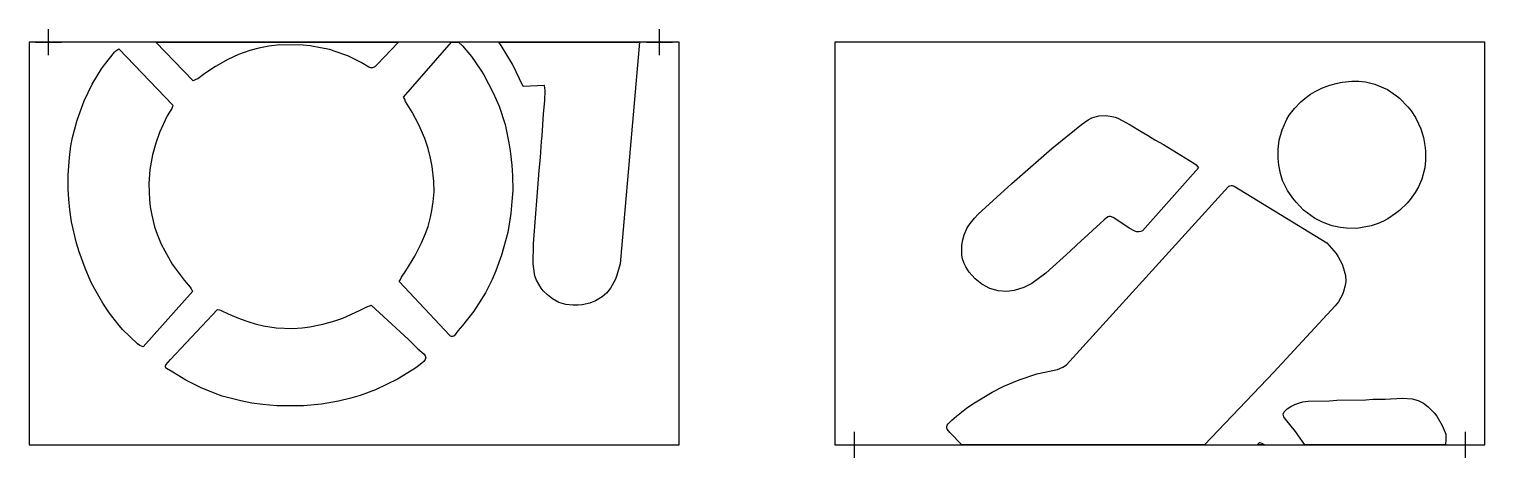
# Model space of a CAD drawing. Header units: inches. Extents: x 0 to 112, y -1 to 32.
import ezdxf

# ---------------------------------------------------------------- set-up
doc = ezdxf.new("R2010")
doc.units = ezdxf.units.IN
doc.header["$MEASUREMENT"] = 0
doc.layers.add('CUT', color=1, linetype='Continuous')
doc.layers.add('REG', color=5, linetype='Continuous')

msp = doc.modelspace()

# ---------------------------------------------------------------- linework, layer by layer
at = {"layer": 'CUT'}
for points in [[(3.14, 18.1), (3.06, 18.9), (3, 19.69), (3, 20.78), (3.1, 22.11), (3.22, 23.01), (3.34, 23.66), (3.69, 24.99), (4.24, 26.49), (4.86, 27.77), (5.58, 28.94), (5.8, 29.26), (6.56, 30.23), (6.67, 30.33), (6.91, 30.48), (11.05, 26.15), (11.02, 26.05), (10.97, 25.9), (10.63, 25.33), (10.02, 24.04), (9.74, 23.22), (9.49, 22.33), (9.3, 21.2), (9.21, 20.1), (9.25, 18.85), (9.32, 18.32), (9.43, 17.68), (9.65, 16.77), (9.84, 16.21), (10.17, 15.45), (11.01, 13.9), (11.94, 12.67), (12.4, 12.13), (12.46, 12.02), (12.53, 11.92), (12.59, 11.84), (8.77, 7.54), (8.53, 7.64), (8.33, 7.78), (7.18, 8.89), (6.82, 9.31), (6.18, 10.13), (5.66, 10.9), (5.05, 11.99), (4.76, 12.56), (4.3, 13.6), (3.84, 14.86), (3.65, 15.53), (3.27, 17.17)], [(26.78, 29.27), (26.59, 29.1), (26.43, 29.02), (26.28, 29.02), (26.13, 29.07), (25.54, 29.43), (24.51, 29.94), (23.48, 30.31), (23.13, 30.42), (22.43, 30.57), (21.63, 30.71), (21.09, 30.77), (19.28, 30.78), (18.45, 30.68), (17.68, 30.53), (16.98, 30.35), (16.11, 30.04), (15.3, 29.67), (14.33, 29.13), (13.52, 28.58), (12.99, 28.17), (12.82, 28.12), (12.63, 28.02), (9.75, 31), (28.43, 31)], [(29.68, 14.53), (30.2, 15.56), (30.49, 16.27), (30.69, 16.82), (30.88, 17.52), (30.99, 18.03), (31.09, 18.7), (31.15, 19.48), (31.14, 20.29), (31.01, 21.43), (30.89, 22.06), (30.7, 22.81), (30.44, 23.58), (29.99, 24.63), (29.47, 25.62), (28.97, 26.42), (28.9, 26.6), (28.81, 26.77), (32.49, 31), (33.04, 31), (33.35, 30.7), (34.03, 29.88), (34.76, 28.85), (34.98, 28.49), (35.71, 27.1), (36.16, 26.06), (36.62, 24.65), (36.92, 23.26), (37.02, 22.64), (37.15, 21.53), (37.2, 20.71), (37.21, 19.59), (37.15, 18.72), (37.06, 17.82), (36.82, 16.34), (36.35, 14.6), (35.91, 13.4), (35.62, 12.74), (35.11, 11.71), (34.21, 10.29), (33.35, 9.19), (32.99, 8.77), (32.72, 8.42), (32.68, 8.38), (32.63, 8.36), (32.57, 8.34), (32.49, 8.34), (32.43, 8.36), (32.37, 8.41), (28.46, 12.57), (28.56, 12.73), (28.64, 12.91), (28.98, 13.39)], [(43.58, 11.09), (43.13, 10.92), (42.55, 10.79), (42.25, 10.76), (41.84, 10.75), (41.3, 10.81), (40.76, 10.97), (40.27, 11.23), (39.88, 11.54), (39.56, 11.85), (39.4, 12.05), (39.03, 12.67), (38.93, 12.93), (38.87, 13.17), (38.78, 13.93), (38.81, 15.47), (39.25, 21.12), (39.35, 22.12), (39.42, 23.35), (39.47, 23.78), (39.58, 25.47), (39.67, 26.47), (39.7, 27.31), (39.68, 27.46), (39.64, 27.67), (38.01, 27.59), (37.19, 29.3), (36.33, 30.74), (36.15, 31), (46.96, 31), (45.47, 13.93), (45.22, 13.07), (45.11, 12.75), (44.73, 12.07), (44.41, 11.68), (44.1, 11.4)], [(98.59, 26.99), (98.95, 27.21), (99.5, 27.48), (100.08, 27.69), (100.66, 27.85), (101.01, 27.91), (101.77, 28), (102.3, 27.99), (102.81, 27.93), (103.53, 27.76), (104.21, 27.49), (104.5, 27.34), (105.2, 26.86), (105.44, 26.68), (106.08, 26.01), (106.32, 25.7), (106.66, 25.19), (106.9, 24.71), (107.06, 24.33), (107.28, 23.66), (107.39, 23.04), (107.44, 22.64), (107.43, 21.89), (107.37, 21.32), (107.14, 20.46), (106.88, 19.86), (106.63, 19.42), (106.25, 18.89), (106.02, 18.61), (105.42, 18.03), (105.13, 17.81), (104.53, 17.4), (104.19, 17.21), (103.78, 17.03), (103.25, 16.85), (102.57, 16.72), (102.14, 16.66), (101.36, 16.67), (100.88, 16.73), (100.26, 16.86), (99.89, 16.98), (99.45, 17.16), (98.9, 17.44), (98.05, 18.07), (97.47, 18.67), (97.22, 18.98), (96.82, 19.58), (96.63, 19.93), (96.44, 20.36), (96.27, 20.9), (96.14, 21.52), (96.09, 22.05), (96.09, 22.75), (96.18, 23.44), (96.4, 24.24), (96.77, 25.06), (96.95, 25.37), (97.34, 25.89), (97.85, 26.41), (98.14, 26.67)], [(78.68, 22.82), (80.96, 24.67), (81.47, 25.02), (81.77, 25.18), (82.3, 25.33), (82.8, 25.35), (83.18, 25.31), (83.55, 25.22), (83.76, 25.14), (84.72, 24.63), (85.56, 24.11), (86.05, 23.85), (86.62, 23.49), (87.28, 23.13), (89.62, 21.69), (89.78, 21.56), (89.96, 21.33), (85.67, 16.47), (85.54, 16.42), (85.38, 16.39), (85.22, 16.4), (85.06, 16.44), (84.63, 16.68), (84.15, 17.02), (83.4, 17.51), (83.2, 17.57), (83.1, 17.57), (83, 17.54), (82.72, 17.33), (80.61, 15.41), (80.1, 14.9), (78.21, 13.22), (77.14, 12.42), (76.54, 12.11), (75.79, 11.88), (75.2, 11.81), (74.56, 11.85), (73.92, 12.03), (73.3, 12.36), (72.78, 12.78), (72.32, 13.3), (72.06, 13.7), (71.94, 13.95), (71.81, 14.32), (71.77, 14.59), (71.77, 15.38), (71.83, 15.78), (71.95, 16.17), (72.18, 16.71), (72.39, 17.04), (72.73, 17.46), (73.02, 17.75), (75.6, 20.12)], [(77.54, 5.46), (79.11, 5.81), (79.52, 5.98), (79.8, 6.15), (92.25, 19.85), (92.31, 19.9), (92.39, 19.95), (92.47, 19.97), (92.55, 19.97), (92.63, 19.95), (92.71, 19.92), (99.84, 15.55), (100.55, 14.74), (100.71, 14.48), (101.02, 13.91), (101.13, 13.57), (101.27, 13.03), (101.29, 12.61), (101.26, 12.28), (101.13, 11.8), (101.04, 11.57), (100.73, 11.01), (100.49, 10.7), (95.75, 5.59), (90.43, 0), (71.75, 0), (70.83, 0.95), (70.64, 1.2), (70.6, 1.33), (70.61, 1.43), (70.64, 1.52), (70.7, 1.63), (70.98, 1.9), (71.34, 2.22), (72.11, 2.82), (72.6, 3.15), (74.1, 4.07), (75, 4.52), (76.16, 5)], [(14.65, 10.39), (14.78, 10.35), (15.32, 10.08), (16.24, 9.7), (16.9, 9.46), (17.4, 9.32), (18.02, 9.17), (19.01, 9.01), (20.26, 8.96), (21, 9.01), (21.6, 9.08), (22.6, 9.28), (23.51, 9.54), (24.14, 9.76), (25.43, 10.34), (25.97, 10.62), (26.14, 10.67), (26.31, 10.75), (29.2, 8.11), (29.91, 7.4), (30.39, 6.98), (30.48, 6.85), (30.51, 6.71), (30.48, 6.57), (30.37, 6.43), (29.83, 5.99), (29.48, 5.75), (28.34, 5.05), (26.65, 4.24), (25.46, 3.81), (24.75, 3.59), (23.8, 3.37), (22.5, 3.14), (21.12, 3), (19.05, 3), (19.05, 3), (17.97, 3.1), (17.13, 3.22), (16.28, 3.38), (14.86, 3.76), (14.31, 3.95), (13.23, 4.39), (12.05, 4.98), (11.05, 5.61), (10.56, 5.89), (10.53, 5.92), (10.51, 5.95), (10.49, 5.99), (10.48, 6.02), (10.49, 6.07), (10.49, 6.1), (10.51, 6.14), (10.53, 6.17), (10.89, 6.57), (14.5, 10.43)], [(97.42, 1.02), (96.65, 1.98), (96.53, 2.16), (96.49, 2.36), (96.56, 2.54), (96.79, 2.77), (97.07, 2.96), (97.39, 3.12), (97.73, 3.25), (98, 3.32), (98.4, 3.37), (100.05, 3.38), (100.62, 3.43), (102.83, 3.47), (103.37, 3.52), (104.32, 3.52), (105.66, 3.6), (106.41, 3.55), (106.86, 3.42), (107.28, 3.2), (107.64, 2.93), (108.1, 2.48), (108.3, 2.21), (108.72, 1.49), (108.87, 1.13), (109, 0.82), (109, 0.41), (108.96, 0), (98.15, 0)], [(94.66, 0.19), (94.84, 0.13), (94.98, 0.06), (95.04, 0), (94.49, 0)]]:
    msp.add_lwpolyline(points, close=True, dxfattribs=at)
at = {"layer": 'REG'}
for points in [[(1.5, 30), (1.5, 32)], [(48.5, 30), (48.5, 32)], [(0.5, 31), (2.5, 31)], [(47.5, 31), (49.5, 31)], [(62.5, 0), (64.5, 0)], [(63.5, -1), (63.5, 1)], [(109.5, 0), (111.5, 0)], [(110.5, -1), (110.5, 1)]]:
    msp.add_lwpolyline(points, dxfattribs=at)
for points in [[(0, 0), (50, 0), (50, 31), (0, 31)], [(62, 0), (112, 0), (112, 31), (62, 31)]]:
    msp.add_lwpolyline(points, close=True, dxfattribs=at)

doc.saveas('drawing.dxf')
